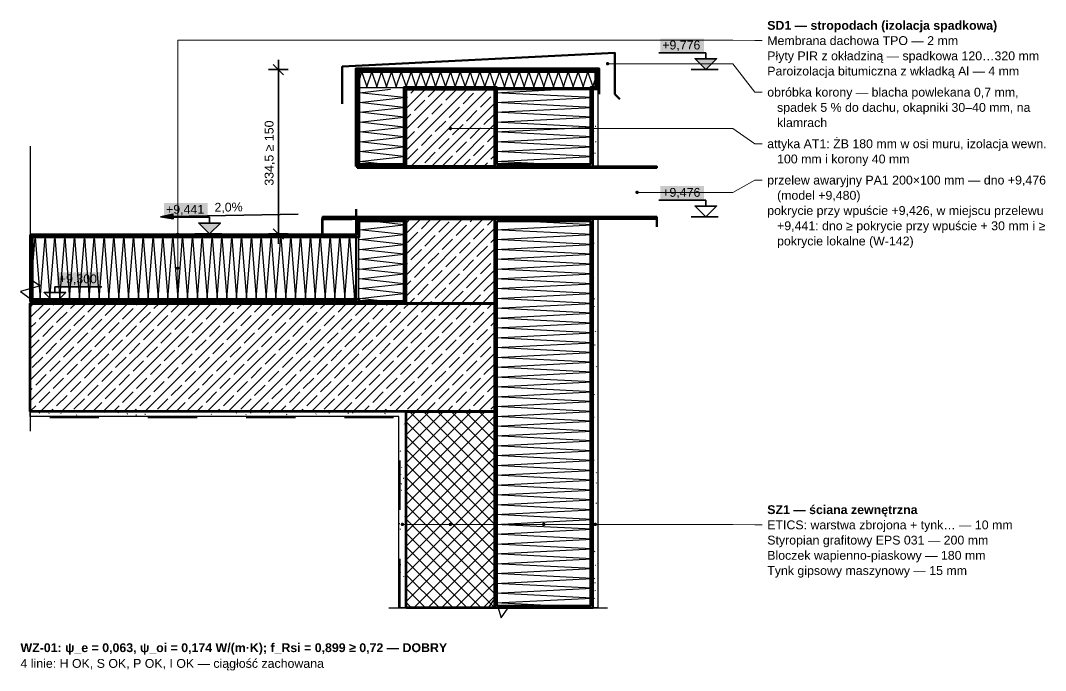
# Model space of a CAD drawing. Header units: metres. Extents: x -0.8 to 45.3, y -0.9 to 0.6.
# Drawn here: x -0.77 to 1.316, y -0.747 to 0.576 of the extents above; entities that cross this region are included whole.
import ezdxf

# ---------------------------------------------------------------- set-up
doc = ezdxf.new("R2010")
doc.units = ezdxf.units.M
doc.linetypes.add('KRESKOWA', pattern=[5.25, 4.2, -1.05])
for name, color, linetype, lineweight, true_color in [('A-DET-HYDRO', 5, 'Continuous', 50, 0x1565c0), ('A-DET-IZOL', 30, 'Continuous', 35, 0xef6c00), ('A-DET-PARO', 6, 'Continuous', 35, 0x7b1fa2), ('A-DET-SZCZEL', 1, 'KRESKOWA', 35, 0xd32f2f)]:
    doc.layers.add(name, color=color, linetype=linetype, lineweight=lineweight, true_color=true_color)
for name, color, linetype, lineweight in [('A-DET-OBROBKI', 7, 'Continuous', 35), ('A-DET-OPIS', 2, 'Continuous', 25), ('A-DET-PRZERWA', 8, 'Continuous', 25), ('A-KRESKOWANIE', 8, 'Continuous', 18), ('A-MASKA', 7, 'Continuous', 18), ('A-OPISY', 2, 'Continuous', 25), ('A-RZEDNE', 1, 'Continuous', 25), ('A-SCIANY-IZOL', 4, 'Continuous', 35), ('A-SCIANY-KONSTR', 7, 'Continuous', 50), ('A-SCIANY-WYK', 8, 'Continuous', 18), ('A-SYMBOLE', 2, 'Continuous', 25), ('A-WYMIARY', 1, 'Continuous', 25), ('A-WYPELNIENIA', 9, 'Continuous', 18)]:
    doc.layers.add(name, color=color, linetype=linetype, lineweight=lineweight)
doc.styles.add('PL_ARIAL', font='arial.ttf')
doc.styles.add('PL_ARIAL_B', font='arialbd.ttf')

msp = doc.modelspace()

# ---------------------------------------------------------------- hatches: boundary and pattern name
at = {"layer": 'A-MASKA', "true_color": 0xffffff}
for points in [[(0.5323, 0.509), (0.621, 0.509), (0.621, 0.539), (0.5323, 0.539)], [(0.5323, 0.209), (0.621, 0.209), (0.621, 0.239), (0.5323, 0.239)], [(-0.4777, 0.1745), (-0.389, 0.1745), (-0.389, 0.2045), (-0.4777, 0.2045)], [(-0.696, 0.033), (-0.6073, 0.033), (-0.6073, 0.063), (-0.696, 0.063)]]:
    msp.add_hatch(color=7, dxfattribs=at).paths.add_polyline_path(points)
at = {"layer": 'A-OPISY', "true_color": 0x000000}
for points in [[(0.4285, 0.488), (0.4284, 0.4889), (0.428, 0.4897), (0.4275, 0.4905), (0.4268, 0.491), (0.4259, 0.4914), (0.425, 0.4915), (0.4241, 0.4914), (0.4233, 0.491), (0.4225, 0.4905), (0.422, 0.4897), (0.4216, 0.4889), (0.4215, 0.488), (0.4216, 0.4871), (0.422, 0.4863), (0.4225, 0.4855), (0.4233, 0.485), (0.4241, 0.4846), (0.425, 0.4845), (0.4259, 0.4846), (0.4268, 0.485), (0.4275, 0.4855), (0.428, 0.4863), (0.4284, 0.4871)], [(0.1085, 0.356), (0.1084, 0.3569), (0.108, 0.3577), (0.1075, 0.3585), (0.1067, 0.359), (0.1059, 0.3594), (0.105, 0.3595), (0.1041, 0.3594), (0.1032, 0.359), (0.1025, 0.3585), (0.102, 0.3577), (0.1016, 0.3569), (0.1015, 0.356), (0.1016, 0.3551), (0.102, 0.3543), (0.1025, 0.3535), (0.1032, 0.353), (0.1041, 0.3526), (0.105, 0.3525), (0.1059, 0.3526), (0.1067, 0.353), (0.1075, 0.3535), (0.108, 0.3543), (0.1084, 0.3551)], [(0.4885, 0.226), (0.4884, 0.2269), (0.488, 0.2278), (0.4875, 0.2285), (0.4868, 0.229), (0.4859, 0.2294), (0.485, 0.2295), (0.4841, 0.2294), (0.4833, 0.229), (0.4825, 0.2285), (0.482, 0.2278), (0.4816, 0.2269), (0.4815, 0.226), (0.4816, 0.2251), (0.482, 0.2243), (0.4825, 0.2235), (0.4833, 0.223), (0.4841, 0.2226), (0.485, 0.2225), (0.4859, 0.2226), (0.4868, 0.223), (0.4875, 0.2235), (0.488, 0.2243), (0.4884, 0.2251)], [(-0.4465, 0.1405), (-0.4466, 0.1414), (-0.447, 0.1422), (-0.4475, 0.143), (-0.4483, 0.1435), (-0.4491, 0.1439), (-0.45, 0.144), (-0.4509, 0.1439), (-0.4517, 0.1435), (-0.4525, 0.143), (-0.453, 0.1422), (-0.4534, 0.1414), (-0.4535, 0.1405), (-0.4534, 0.1396), (-0.453, 0.1387), (-0.4525, 0.138), (-0.4517, 0.1375), (-0.4509, 0.1371), (-0.45, 0.137), (-0.4491, 0.1371), (-0.4483, 0.1375), (-0.4475, 0.138), (-0.447, 0.1387), (-0.4466, 0.1396)], [(-0.4465, 0.0717), (-0.4466, 0.0727), (-0.447, 0.0735), (-0.4475, 0.0742), (-0.4483, 0.0748), (-0.4491, 0.0751), (-0.45, 0.0752), (-0.4509, 0.0751), (-0.4517, 0.0748), (-0.4525, 0.0742), (-0.453, 0.0735), (-0.4534, 0.0727), (-0.4535, 0.0717), (-0.4534, 0.0708), (-0.453, 0.07), (-0.4525, 0.0693), (-0.4517, 0.0687), (-0.4509, 0.0684), (-0.45, 0.0682), (-0.4491, 0.0684), (-0.4483, 0.0687), (-0.4475, 0.0693), (-0.447, 0.07), (-0.4466, 0.0708)], [(-0.4465, 0.002), (-0.4466, 0.0029), (-0.447, 0.0037), (-0.4475, 0.0045), (-0.4483, 0.005), (-0.4491, 0.0054), (-0.45, 0.0055), (-0.4509, 0.0054), (-0.4517, 0.005), (-0.4525, 0.0045), (-0.453, 0.0037), (-0.4534, 0.0029), (-0.4535, 0.002), (-0.4534, 0.0011), (-0.453, 0.0002), (-0.4525, -0.0005), (-0.4517, -0.001), (-0.4509, -0.0014), (-0.45, -0.0015), (-0.4491, -0.0014), (-0.4483, -0.001), (-0.4475, -0.0005), (-0.447, 0.0002), (-0.4466, 0.0011)], [(0.011, -0.45), (0.0109, -0.4491), (0.0105, -0.4483), (0.01, -0.4475), (0.0092, -0.447), (0.0084, -0.4466), (0.0075, -0.4465), (0.0066, -0.4466), (0.0057, -0.447), (0.005, -0.4475), (0.0045, -0.4483), (0.0041, -0.4491), (0.004, -0.45), (0.0041, -0.4509), (0.0045, -0.4517), (0.005, -0.4525), (0.0057, -0.453), (0.0066, -0.4534), (0.0075, -0.4535), (0.0084, -0.4534), (0.0092, -0.453), (0.01, -0.4525), (0.0105, -0.4517), (0.0109, -0.4509)], [(0.1085, -0.45), (0.1084, -0.4491), (0.108, -0.4483), (0.1075, -0.4475), (0.1067, -0.447), (0.1059, -0.4466), (0.105, -0.4465), (0.1041, -0.4466), (0.1032, -0.447), (0.1025, -0.4475), (0.102, -0.4483), (0.1016, -0.4491), (0.1015, -0.45), (0.1016, -0.4509), (0.102, -0.4517), (0.1025, -0.4525), (0.1032, -0.453), (0.1041, -0.4534), (0.105, -0.4535), (0.1059, -0.4534), (0.1067, -0.453), (0.1075, -0.4525), (0.108, -0.4517), (0.1084, -0.4509)], [(0.2985, -0.45), (0.2984, -0.4491), (0.298, -0.4483), (0.2975, -0.4475), (0.2968, -0.447), (0.2959, -0.4466), (0.295, -0.4465), (0.2941, -0.4466), (0.2933, -0.447), (0.2925, -0.4475), (0.292, -0.4483), (0.2916, -0.4491), (0.2915, -0.45), (0.2916, -0.4509), (0.292, -0.4517), (0.2925, -0.4525), (0.2933, -0.453), (0.2941, -0.4534), (0.295, -0.4535), (0.2959, -0.4534), (0.2968, -0.453), (0.2975, -0.4525), (0.298, -0.4517), (0.2984, -0.4509)], [(0.4035, -0.45), (0.4034, -0.4491), (0.403, -0.4483), (0.4025, -0.4475), (0.4017, -0.447), (0.4009, -0.4466), (0.4, -0.4465), (0.3991, -0.4466), (0.3983, -0.447), (0.3975, -0.4475), (0.397, -0.4483), (0.3966, -0.4491), (0.3965, -0.45), (0.3966, -0.4509), (0.397, -0.4517), (0.3975, -0.4525), (0.3983, -0.453), (0.3991, -0.4534), (0.4, -0.4535), (0.4009, -0.4534), (0.4017, -0.453), (0.4025, -0.4525), (0.403, -0.4517), (0.4034, -0.4509)]]:
    msp.add_hatch(color=7, dxfattribs=at).paths.add_polyline_path(points)
at = {"layer": 'A-RZEDNE', "true_color": 0x000000}
for points in [[(0.625, 0.476), (0.647, 0.498), (0.603, 0.498)], [(-0.385, 0.1415), (-0.363, 0.1635), (-0.407, 0.1635)]]:
    msp.add_hatch(color=7, dxfattribs=at).paths.add_polyline_path(points)
at = {"layer": 'A-SYMBOLE', "true_color": 0x000000}
msp.add_hatch(color=7, dxfattribs=at).paths.add_polyline_path([(-0.485, 0.1765), (-0.4596, 0.1819), (-0.4594, 0.172)])
at = {"layer": 'A-WYPELNIENIA', "true_color": 0x000000}
for points in [[(-0.085, 0.279), (0.525, 0.279), (0.525, 0.276), (-0.085, 0.276)], [(-0.095, 0.176), (0.525, 0.176), (0.525, 0.172), (-0.155, 0.172), (-0.155, 0.176)]]:
    msp.add_hatch(color=7, dxfattribs=at).paths.add_polyline_path(points)

# ---------------------------------------------------------------- linework, layer by layer
at = {"layer": 'A-DET-HYDRO', "linetype": 'Continuous', "lineweight": 70, "ltscale": 0.01, "true_color": 0x1565c0, "flags": 128}
for points in [[(-0.087, 0.279), (-0.087, 0.478), (0.407, 0.478), (0.407, 0.426)], [(-0.75, 0.1405), (-0.155, 0.1405), (-0.155, 0.172), (-0.095, 0.172)], [(-0.75, 0.1405), (-0.085, 0.1405)]]:
    msp.add_lwpolyline(points, dxfattribs=at)
at = {"layer": 'A-DET-IZOL', "lineweight": 50, "ltscale": 0.01, "true_color": 0xef6c00}
for points in [[(-0.0805, 0.2835), (-0.0805, 0.4715), (0.4005, 0.4715), (0.4005, 0.4405), (0.3905, 0.4405), (0.3905, 0.2835), (0.1995, 0.2835), (0.1995, 0.4405), (0.0105, 0.4405), (0.0105, 0.2835)], [(-0.0805, 0.0045), (-0.0805, 0.0085), (-0.7455, 0.0085), (-0.7455, 0.135), (-0.0805, 0.135), (-0.0805, 0.1675), (0.0105, 0.1675), (0.0105, 0.0045)], [(0.1995, 0.1675), (0.3905, 0.1675), (0.3905, -0.6155), (0.1995, -0.6155)]]:
    msp.add_lwpolyline(points, close=True, dxfattribs=at)
at = {"layer": 'A-DET-OBROBKI', "lineweight": 50, "ltscale": 0.01, "true_color": 0x000000}
for points in [[(-0.115, 0.406), (-0.115, 0.482), (0.44, 0.5098), (0.44, 0.426), (0.45, 0.416)], [(0.525, 0.172), (0.525, 0.156)]]:
    msp.add_lwpolyline(points, dxfattribs=at)
at = {"layer": 'A-DET-PARO', "linetype": 'Continuous', "lineweight": 50, "ltscale": 0.01, "true_color": 0x7b1fa2, "flags": 128}
for points in [[(-0.75, 0.002), (-0.087, 0.002), (-0.087, 0.1915)], [(-0.75, 0.002), (-0.085, 0.002)]]:
    msp.add_lwpolyline(points, dxfattribs=at)
at = {"layer": 'A-DET-PRZERWA', "lineweight": 25, "ltscale": 0.01, "true_color": 0x000000}
for points in [[(-0.75, 0.32), (-0.75, 0.05), (-0.73, 0.036), (-0.77, 0.024), (-0.75, 0.01), (-0.75, -0.26)], [(-0.02, -0.62), (0.1825, -0.62), (0.1965, -0.6), (0.2085, -0.64), (0.2225, -0.62), (0.425, -0.62)]]:
    msp.add_lwpolyline(points, dxfattribs=at)
at = {"layer": 'A-DET-SZCZEL', "linetype": 'KRESKOWA', "lineweight": 50, "ltscale": 0.01, "true_color": 0xd32f2f, "flags": 128}
msp.add_lwpolyline([(0.0015, -0.62), (0.0015, -0.232), (-0.75, -0.232)], dxfattribs=at)
at = {"layer": 'A-KRESKOWANIE', "lineweight": 25, "ltscale": 0.01}
for points in [[(-0.085, 0.4725), (0.405, 0.4725)], [(-0.085, 0.441), (-0.075, 0.471), (-0.065, 0.441), (-0.055, 0.471), (-0.045, 0.441), (-0.035, 0.471), (-0.025, 0.441), (-0.015, 0.471), (-0.005, 0.441), (0.005, 0.471), (0.015, 0.441), (0.025, 0.471), (0.035, 0.441), (0.045, 0.471), (0.055, 0.441), (0.065, 0.471), (0.075, 0.441), (0.085, 0.471), (0.095, 0.441), (0.105, 0.471), (0.115, 0.441), (0.125, 0.471), (0.135, 0.441), (0.145, 0.471), (0.155, 0.441), (0.165, 0.471), (0.175, 0.441), (0.185, 0.471), (0.195, 0.441), (0.205, 0.471), (0.215, 0.441), (0.225, 0.471), (0.235, 0.441), (0.245, 0.471), (0.255, 0.441), (0.265, 0.471), (0.275, 0.441), (0.285, 0.471), (0.295, 0.441), (0.305, 0.471), (0.315, 0.441), (0.325, 0.471), (0.335, 0.441), (0.345, 0.471), (0.355, 0.441), (0.365, 0.471), (0.375, 0.441), (0.385, 0.471), (0.395, 0.441), (0.405, 0.471)], [(-0.085, 0.4395), (0.405, 0.4395)], [(-0.0815, 0.279), (-0.0815, 0.436)], [(0.01, 0.279), (-0.08, 0.289), (0.01, 0.299), (-0.08, 0.309), (0.01, 0.319), (-0.08, 0.329), (0.01, 0.339), (-0.08, 0.349), (0.01, 0.359), (-0.08, 0.369), (0.01, 0.379), (-0.08, 0.389), (0.01, 0.399), (-0.08, 0.409), (0.01, 0.419), (-0.08, 0.429), (-0.017, 0.436)], [(0.0115, 0.279), (0.0115, 0.436)], [(0.015, 0.312), (0.139, 0.436)], [(0.015, 0.3544), (0.0966, 0.436)], [(0.015, 0.3968), (0.0542, 0.436)], [(0.015, 0.4181), (0.0177, 0.4207)], [(0.0244, 0.279), (0.1814, 0.436)], [(0.0247, 0.4278), (0.0329, 0.436)], [(0.0601, 0.4207), (0.0754, 0.436)], [(0.0955, 0.4137), (0.1167, 0.4349)], [(0.1308, 0.4066), (0.152, 0.4278)], [(0.1591, 0.4349), (0.1602, 0.436)], [(0.1662, 0.3995), (0.1874, 0.4207)], [(0.1945, 0.4278), (0.195, 0.4283)], [(0.3935, 0.279), (0.1965, 0.289), (0.3935, 0.299), (0.1965, 0.309), (0.3935, 0.319), (0.1965, 0.329), (0.3935, 0.339), (0.1965, 0.349), (0.3935, 0.359), (0.1965, 0.369), (0.3935, 0.379), (0.1965, 0.389), (0.3935, 0.399), (0.1965, 0.409), (0.3935, 0.419), (0.1965, 0.429), (0.3344, 0.436)], [(0.0318, 0.3924), (0.053, 0.4137)], [(0.0669, 0.279), (0.195, 0.4071)], [(0.0672, 0.3854), (0.0884, 0.4066)], [(0.1025, 0.3783), (0.1237, 0.3995)], [(0.015, 0.3756), (0.0247, 0.3854)], [(0.0389, 0.3571), (0.0601, 0.3783)], [(0.1379, 0.3712), (0.1591, 0.3924)], [(0.1732, 0.3642), (0.1945, 0.3854)], [(0.0742, 0.35), (0.0955, 0.3712)], [(0.1093, 0.279), (0.195, 0.3647)], [(0.1096, 0.3429), (0.1308, 0.3642)], [(0.145, 0.3359), (0.1662, 0.3571)], [(0.4008, 0.3599), (0.3997, 0.3602)], [(0.015, 0.3332), (0.0318, 0.35)], [(0.046, 0.3217), (0.0672, 0.3429)], [(0.0813, 0.3147), (0.1025, 0.3359)], [(0.1803, 0.3288), (0.195, 0.3435)], [(0.3965, 0.3507), (0.3976, 0.3512)], [(0.0177, 0.2934), (0.0389, 0.3147)], [(0.1167, 0.3076), (0.1379, 0.3288)], [(0.1517, 0.279), (0.195, 0.3223)], [(0.152, 0.3005), (0.1732, 0.3217)], [(0.4009, 0.3284), (0.401, 0.3296)], [(0.053, 0.2864), (0.0742, 0.3076)], [(0.0884, 0.2793), (0.1096, 0.3005)], [(0.1305, 0.279), (0.145, 0.2934)], [(0.1874, 0.2934), (0.195, 0.3011)], [(0.3997, 0.3054), (0.3995, 0.3065)], [(0.0457, 0.279), (0.046, 0.2793)], [(0.1729, 0.279), (0.1803, 0.2864)], [(0.1941, 0.279), (0.195, 0.2799)], [(-0.0815, 0), (-0.0815, 0.172)], [(0.01, 0), (-0.08, 0.01), (0.01, 0.02), (-0.08, 0.03), (0.01, 0.04), (-0.08, 0.05), (0.01, 0.06), (-0.08, 0.07), (0.01, 0.08), (-0.08, 0.09), (0.01, 0.1), (-0.08, 0.11), (0.01, 0.12), (-0.08, 0.13), (0.01, 0.14), (-0.08, 0.15), (0.01, 0.16), (-0.08, 0.17), (-0.062, 0.172)], [(0.0115, 0), (0.0115, 0.172)], [(0.015, 0.015), (0.172, 0.172)], [(0.015, 0.0574), (0.1296, 0.172)], [(0.015, 0.0999), (0.0871, 0.172)], [(0.015, 0.1423), (0.0447, 0.172)], [(0.015, 0.1635), (0.0235, 0.172)], [(0.046, 0.152), (0.0659, 0.172)], [(0.145, 0.1662), (0.1508, 0.172)], [(0.1803, 0.1591), (0.1932, 0.172)], [(0.3935, -0.62), (0.1965, -0.61), (0.3935, -0.6), (0.1965, -0.59), (0.3935, -0.58), (0.1965, -0.57), (0.3935, -0.56), (0.1965, -0.55), (0.3935, -0.54), (0.1965, -0.53), (0.3935, -0.52), (0.1965, -0.51), (0.3935, -0.5), (0.1965, -0.49), (0.3935, -0.48), (0.1965, -0.47), (0.3935, -0.46), (0.1965, -0.45), (0.3935, -0.44), (0.1965, -0.43), (0.3935, -0.42), (0.1965, -0.41), (0.3935, -0.4), (0.1965, -0.39), (0.3935, -0.38), (0.1965, -0.37), (0.3935, -0.36), (0.1965, -0.35), (0.3935, -0.34), (0.1965, -0.33), (0.3935, -0.32), (0.1965, -0.31), (0.3935, -0.3), (0.1965, -0.29), (0.3935, -0.28), (0.1965, -0.27), (0.3935, -0.26), (0.1965, -0.25), (0.3935, -0.24), (0.1965, -0.23), (0.3935, -0.22), (0.1965, -0.21), (0.3935, -0.2), (0.1965, -0.19), (0.3935, -0.18), (0.1965, -0.17), (0.3935, -0.16), (0.1965, -0.15), (0.3935, -0.14), (0.1965, -0.13), (0.3935, -0.12), (0.1965, -0.11), (0.3935, -0.1), (0.1965, -0.09), (0.3935, -0.08), (0.1965, -0.07), (0.3935, -0.06), (0.1965, -0.05), (0.3935, -0.04), (0.1965, -0.03), (0.3935, -0.02), (0.1965, -0.01), (0.3935, 0), (0.1965, 0.01), (0.3935, 0.02), (0.1965, 0.03), (0.3935, 0.04), (0.1965, 0.05), (0.3935, 0.06), (0.1965, 0.07), (0.3935, 0.08), (0.1965, 0.09), (0.3935, 0.1), (0.1965, 0.11), (0.3935, 0.12), (0.1965, 0.13), (0.3935, 0.14), (0.1965, 0.15), (0.3935, 0.16), (0.1965, 0.17), (0.2359, 0.172)], [(0.0424, 0), (0.195, 0.1526)], [(0.0813, 0.145), (0.1025, 0.1662)], [(0.1167, 0.1379), (0.1379, 0.1591)], [(0.152, 0.1308), (0.1732, 0.152)], [(-0.75, 0.136), (-0.085, 0.136)], [(-0.75, 0.009), (-0.74, 0.1345), (-0.73, 0.009), (-0.72, 0.1345), (-0.71, 0.009), (-0.7, 0.1345), (-0.69, 0.009), (-0.68, 0.1345), (-0.67, 0.009), (-0.66, 0.1345), (-0.65, 0.009), (-0.64, 0.1345), (-0.63, 0.009), (-0.62, 0.1345), (-0.61, 0.009), (-0.6, 0.1345), (-0.59, 0.009), (-0.58, 0.1345), (-0.57, 0.009), (-0.56, 0.1345), (-0.55, 0.009), (-0.54, 0.1345), (-0.53, 0.009), (-0.52, 0.1345), (-0.51, 0.009), (-0.5, 0.1345), (-0.49, 0.009), (-0.48, 0.1345), (-0.47, 0.009), (-0.46, 0.1345), (-0.45, 0.009), (-0.44, 0.1345), (-0.43, 0.009), (-0.42, 0.1345), (-0.41, 0.009), (-0.4, 0.1345), (-0.39, 0.009), (-0.38, 0.1345), (-0.37, 0.009), (-0.36, 0.1345), (-0.35, 0.009), (-0.34, 0.1345), (-0.33, 0.009), (-0.32, 0.1345), (-0.31, 0.009), (-0.3, 0.1345), (-0.29, 0.009), (-0.28, 0.1345), (-0.27, 0.009), (-0.26, 0.1345), (-0.25, 0.009), (-0.24, 0.1345), (-0.23, 0.009), (-0.22, 0.1345), (-0.21, 0.009), (-0.2, 0.1345), (-0.19, 0.009), (-0.18, 0.1345), (-0.17, 0.009), (-0.16, 0.1345), (-0.15, 0.009), (-0.14, 0.1345), (-0.13, 0.009), (-0.12, 0.1345), (-0.11, 0.009), (-0.1, 0.1345), (-0.09, 0.009), (-0.085, 0.0717)], [(0.0177, 0.1237), (0.0389, 0.145)], [(0.053, 0.1167), (0.0742, 0.1379)], [(0.0884, 0.1096), (0.1096, 0.1308)], [(0.1874, 0.1237), (0.195, 0.1314)], [(0.0247, 0.0884), (0.046, 0.1096)], [(0.0849, 0), (0.195, 0.1101)], [(0.1237, 0.1025), (0.145, 0.1237)], [(0.1591, 0.0955), (0.1803, 0.1167)], [(0.397, 0.1225), (0.3977, 0.1234)], [(0.0601, 0.0813), (0.0813, 0.1025)], [(0.0955, 0.0742), (0.1167, 0.0955)], [(0.1308, 0.0672), (0.152, 0.0884)], [(0.1945, 0.0884), (0.195, 0.0889)], [(0.015, 0.0786), (0.0177, 0.0813)], [(0.0318, 0.053), (0.053, 0.0742)], [(0.0672, 0.046), (0.0884, 0.0672)], [(0.1273, 0), (0.195, 0.0677)], [(0.1662, 0.0601), (0.1874, 0.0813)], [(0.015, 0.0362), (0.0247, 0.046)], [(0.1025, 0.0389), (0.1237, 0.0601)], [(0.1379, 0.0318), (0.1591, 0.053)], [(0.1732, 0.0247), (0.1945, 0.046)], [(0.3972, 0.052), (0.3962, 0.0527)], [(0.0389, 0.0177), (0.0601, 0.0389)], [(0.0742, 0.0106), (0.0955, 0.0318)], [(0.1096, 0.0035), (0.1308, 0.0247)], [(0.1697, 0), (0.195, 0.0253)], [(-0.75, 0.0075), (-0.085, 0.0075)], [(-0.75, -0.1985), (-0.5515, 0)], [(-0.75, -0.156), (-0.594, 0)], [(-0.75, -0.1136), (-0.6364, 0)], [(-0.75, -0.0712), (-0.6788, 0)], [(-0.75, -0.0288), (-0.7212, 0)], [(-0.7291, -0.22), (-0.5091, 0)], [(-0.7036, -0.0035), (-0.7, 0)], [(-0.6867, -0.22), (-0.4667, 0)], [(-0.6682, -0.0106), (-0.6576, 0)], [(-0.6443, -0.22), (-0.4243, 0)], [(-0.6329, -0.0177), (-0.6152, 0)], [(-0.6018, -0.22), (-0.3818, 0)], [(-0.5594, -0.22), (-0.3394, 0)], [(-0.5339, -0.0035), (-0.5303, 0)], [(-0.517, -0.22), (-0.297, 0)], [(-0.4985, -0.0106), (-0.4879, 0)], [(-0.4746, -0.22), (-0.2546, 0)], [(-0.4632, -0.0177), (-0.4455, 0)], [(-0.4321, -0.22), (-0.2121, 0)], [(-0.3897, -0.22), (-0.1697, 0)], [(-0.3642, -0.0035), (-0.3606, 0)], [(-0.3473, -0.22), (-0.1273, 0)], [(-0.3288, -0.0106), (-0.3182, 0)], [(-0.3049, -0.22), (-0.0849, 0)], [(-0.2934, -0.0177), (-0.2758, 0)], [(-0.2624, -0.22), (-0.0424, 0)], [(-0.22, -0.22), (0, 0)], [(-0.1945, -0.0035), (-0.1909, 0)], [(-0.1776, -0.22), (0.0424, 0)], [(-0.1591, -0.0106), (-0.1485, 0)], [(-0.1351, -0.22), (0.0849, 0)], [(-0.1237, -0.0177), (-0.1061, 0)], [(-0.0927, -0.22), (0.1273, 0)], [(-0.0503, -0.22), (0.1697, 0)], [(-0.0247, -0.0035), (-0.0212, 0)], [(0.0106, -0.0106), (0.0212, 0)], [(0.0212, 0), (0.0318, 0.0106)], [(0.046, -0.0177), (0.0636, 0)], [(0.0636, 0), (0.0672, 0.0035)], [(0.145, -0.0035), (0.1485, 0)], [(0.1485, 0), (0.1662, 0.0177)], [(0.1803, -0.0106), (0.1909, 0)], [(0.1909, 0), (0.195, 0.0041)], [(0.3983, 0.0089), (0.3982, 0.01)], [(-0.75, -0.0075), (-0.746, -0.0035)], [(-0.7319, -0.0318), (-0.7106, -0.0106)], [(-0.6965, -0.0389), (-0.6753, -0.0177)], [(-0.5975, -0.0247), (-0.5763, -0.0035)], [(-0.5621, -0.0318), (-0.5409, -0.0106)], [(-0.5268, -0.0389), (-0.5056, -0.0177)], [(-0.4278, -0.0247), (-0.4066, -0.0035)], [(-0.3924, -0.0318), (-0.3712, -0.0106)], [(-0.3571, -0.0389), (-0.3359, -0.0177)], [(-0.2581, -0.0247), (-0.2369, -0.0035)], [(-0.2227, -0.0318), (-0.2015, -0.0106)], [(-0.1874, -0.0389), (-0.1662, -0.0177)], [(-0.0884, -0.0247), (-0.0672, -0.0035)], [(-0.053, -0.0318), (-0.0318, -0.0106)], [(-0.0177, -0.0389), (0.0035, -0.0177)], [(-0.0079, -0.22), (0.195, -0.0171)], [(0.0813, -0.0247), (0.1025, -0.0035)], [(0.1167, -0.0318), (0.1379, -0.0106)], [(0.152, -0.0389), (0.1732, -0.0177)], [(0.3985, -0.0066), (0.3983, -0.0054)], [(-0.75, -0.05), (-0.7389, -0.0389)], [(-0.6611, -0.046), (-0.6399, -0.0247)], [(-0.6258, -0.053), (-0.6046, -0.0318)], [(-0.5904, -0.0601), (-0.5692, -0.0389)], [(-0.4914, -0.046), (-0.4702, -0.0247)], [(-0.4561, -0.053), (-0.4349, -0.0318)], [(-0.4207, -0.0601), (-0.3995, -0.0389)], [(-0.3217, -0.046), (-0.3005, -0.0247)], [(-0.2864, -0.053), (-0.2652, -0.0318)], [(-0.251, -0.0601), (-0.2298, -0.0389)], [(-0.152, -0.046), (-0.1308, -0.0247)], [(-0.1167, -0.053), (-0.0955, -0.0318)], [(-0.0813, -0.0601), (-0.0601, -0.0389)], [(0.0177, -0.046), (0.0389, -0.0247)], [(0.053, -0.053), (0.0742, -0.0318)], [(0.0884, -0.0601), (0.1096, -0.0389)], [(0.1874, -0.046), (0.195, -0.0383)], [(-0.7248, -0.0672), (-0.7036, -0.046)], [(-0.6894, -0.0742), (-0.6682, -0.053)], [(-0.6541, -0.0813), (-0.6329, -0.0601)], [(-0.5551, -0.0672), (-0.5339, -0.046)], [(-0.5197, -0.0742), (-0.4985, -0.053)], [(-0.4844, -0.0813), (-0.4632, -0.0601)], [(-0.3854, -0.0672), (-0.3642, -0.046)], [(-0.35, -0.0742), (-0.3288, -0.053)], [(-0.3147, -0.0813), (-0.2934, -0.0601)], [(-0.2157, -0.0672), (-0.1945, -0.046)], [(-0.1803, -0.0742), (-0.1591, -0.053)], [(-0.145, -0.0813), (-0.1237, -0.0601)], [(-0.046, -0.0672), (-0.0247, -0.046)], [(-0.0106, -0.0742), (0.0106, -0.053)], [(0.0247, -0.0813), (0.046, -0.0601)], [(0.0346, -0.22), (0.195, -0.0596)], [(0.1237, -0.0672), (0.145, -0.046)], [(0.1591, -0.0742), (0.1803, -0.053)], [(0.4005, -0.057), (0.4008, -0.0558)], [(-0.75, -0.0924), (-0.7319, -0.0742)], [(-0.7177, -0.1025), (-0.6965, -0.0813)], [(-0.6187, -0.0884), (-0.5975, -0.0672)], [(-0.5834, -0.0955), (-0.5621, -0.0742)], [(-0.548, -0.1025), (-0.5268, -0.0813)], [(-0.449, -0.0884), (-0.4278, -0.0672)], [(-0.4137, -0.0955), (-0.3924, -0.0742)], [(-0.3783, -0.1025), (-0.3571, -0.0813)], [(-0.2793, -0.0884), (-0.2581, -0.0672)], [(-0.244, -0.0955), (-0.2227, -0.0742)], [(-0.2086, -0.1025), (-0.1874, -0.0813)], [(-0.1096, -0.0884), (-0.0884, -0.0672)], [(-0.0742, -0.0955), (-0.053, -0.0742)], [(-0.0389, -0.1025), (-0.0177, -0.0813)], [(0.0601, -0.0884), (0.0813, -0.0672)], [(0.0955, -0.0955), (0.1167, -0.0742)], [(0.1308, -0.1025), (0.152, -0.0813)], [(0.1945, -0.0813), (0.195, -0.0808)], [(-0.6824, -0.1096), (-0.6611, -0.0884)], [(-0.647, -0.1167), (-0.6258, -0.0955)], [(-0.6116, -0.1237), (-0.5904, -0.1025)], [(-0.5127, -0.1096), (-0.4914, -0.0884)], [(-0.4773, -0.1167), (-0.4561, -0.0955)], [(-0.4419, -0.1237), (-0.4207, -0.1025)], [(-0.3429, -0.1096), (-0.3217, -0.0884)], [(-0.3076, -0.1167), (-0.2864, -0.0955)], [(-0.2722, -0.1237), (-0.251, -0.1025)], [(-0.1732, -0.1096), (-0.152, -0.0884)], [(-0.1379, -0.1167), (-0.1167, -0.0955)], [(-0.1025, -0.1237), (-0.0813, -0.1025)], [(-0.0035, -0.1096), (0.0177, -0.0884)], [(0.0318, -0.1167), (0.053, -0.0955)], [(0.0672, -0.1237), (0.0884, -0.1025)], [(0.077, -0.22), (0.195, -0.102)], [(0.1662, -0.1096), (0.1874, -0.0884)], [(0.3996, -0.0849), (0.3985, -0.0848)], [(-0.746, -0.1308), (-0.7248, -0.1096)], [(-0.7106, -0.1379), (-0.6894, -0.1167)], [(-0.6753, -0.145), (-0.6541, -0.1237)], [(-0.5763, -0.1308), (-0.5551, -0.1096)], [(-0.5409, -0.1379), (-0.5197, -0.1167)], [(-0.5056, -0.145), (-0.4844, -0.1237)], [(-0.4066, -0.1308), (-0.3854, -0.1096)], [(-0.3712, -0.1379), (-0.35, -0.1167)], [(-0.3359, -0.145), (-0.3147, -0.1237)], [(-0.2369, -0.1308), (-0.2157, -0.1096)], [(-0.2015, -0.1379), (-0.1803, -0.1167)], [(-0.1662, -0.145), (-0.145, -0.1237)], [(-0.0672, -0.1308), (-0.046, -0.1096)], [(-0.0318, -0.1379), (-0.0106, -0.1167)], [(0.0035, -0.145), (0.0247, -0.1237)], [(0.1025, -0.1308), (0.1237, -0.1096)], [(0.1379, -0.1379), (0.1591, -0.1167)], [(0.1732, -0.145), (0.1945, -0.1237)], [(-0.7389, -0.1662), (-0.7177, -0.145)], [(-0.6399, -0.152), (-0.6187, -0.1308)], [(-0.6046, -0.1591), (-0.5834, -0.1379)], [(-0.5692, -0.1662), (-0.548, -0.145)], [(-0.4702, -0.152), (-0.449, -0.1308)], [(-0.4349, -0.1591), (-0.4137, -0.1379)], [(-0.3995, -0.1662), (-0.3783, -0.145)], [(-0.3005, -0.152), (-0.2793, -0.1308)], [(-0.2652, -0.1591), (-0.244, -0.1379)], [(-0.2298, -0.1662), (-0.2086, -0.145)], [(-0.1308, -0.152), (-0.1096, -0.1308)], [(-0.0955, -0.1591), (-0.0742, -0.1379)], [(-0.0601, -0.1662), (-0.0389, -0.145)], [(0.0389, -0.152), (0.0601, -0.1308)], [(0.0742, -0.1591), (0.0955, -0.1379)], [(0.1096, -0.1662), (0.1308, -0.145)], [(0.1194, -0.22), (0.195, -0.1444)], [(0.4018, -0.1295), (0.4025, -0.1285)], [(-0.7036, -0.1732), (-0.6824, -0.152)], [(-0.6682, -0.1803), (-0.647, -0.1591)], [(-0.6329, -0.1874), (-0.6116, -0.1662)], [(-0.5339, -0.1732), (-0.5127, -0.152)], [(-0.4985, -0.1803), (-0.4773, -0.1591)], [(-0.4632, -0.1874), (-0.4419, -0.1662)], [(-0.3642, -0.1732), (-0.3429, -0.152)], [(-0.3288, -0.1803), (-0.3076, -0.1591)], [(-0.2934, -0.1874), (-0.2722, -0.1662)], [(-0.1945, -0.1732), (-0.1732, -0.152)], [(-0.1591, -0.1803), (-0.1379, -0.1591)], [(-0.1237, -0.1874), (-0.1025, -0.1662)], [(-0.0247, -0.1732), (-0.0035, -0.152)], [(0.0106, -0.1803), (0.0318, -0.1591)], [(0.046, -0.1874), (0.0672, -0.1662)], [(0.145, -0.1732), (0.1662, -0.152)], [(0.1803, -0.1803), (0.195, -0.1656)], [(-0.75, -0.1772), (-0.746, -0.1732)], [(-0.7319, -0.2015), (-0.7106, -0.1803)], [(-0.6965, -0.2086), (-0.6753, -0.1874)], [(-0.5975, -0.1945), (-0.5763, -0.1732)], [(-0.5621, -0.2015), (-0.5409, -0.1803)], [(-0.5268, -0.2086), (-0.5056, -0.1874)], [(-0.4278, -0.1945), (-0.4066, -0.1732)], [(-0.3924, -0.2015), (-0.3712, -0.1803)], [(-0.3571, -0.2086), (-0.3359, -0.1874)], [(-0.2581, -0.1945), (-0.2369, -0.1732)], [(-0.2227, -0.2015), (-0.2015, -0.1803)], [(-0.1874, -0.2086), (-0.1662, -0.1874)], [(-0.0884, -0.1945), (-0.0672, -0.1732)], [(-0.053, -0.2015), (-0.0318, -0.1803)], [(-0.0177, -0.2086), (0.0035, -0.1874)], [(0.0813, -0.1945), (0.1025, -0.1732)], [(0.1167, -0.2015), (0.1379, -0.1803)], [(0.152, -0.2086), (0.1732, -0.1874)], [(0.1618, -0.22), (0.195, -0.1868)], [(0.3977, -0.1861), (0.3987, -0.1854)], [(-0.75, -0.2197), (-0.7389, -0.2086)], [(-0.6611, -0.2157), (-0.6399, -0.1945)], [(-0.6231, -0.22), (-0.6046, -0.2015)], [(-0.5806, -0.22), (-0.5692, -0.2086)], [(-0.4914, -0.2157), (-0.4702, -0.1945)], [(-0.4533, -0.22), (-0.4349, -0.2015)], [(-0.4109, -0.22), (-0.3995, -0.2086)], [(-0.3217, -0.2157), (-0.3005, -0.1945)], [(-0.2836, -0.22), (-0.2652, -0.2015)], [(-0.2412, -0.22), (-0.2298, -0.2086)], [(-0.152, -0.2157), (-0.1308, -0.1945)], [(-0.1139, -0.22), (-0.0955, -0.2015)], [(-0.0715, -0.22), (-0.0601, -0.2086)], [(0.0177, -0.2157), (0.0389, -0.1945)], [(0.0558, -0.22), (0.0742, -0.2015)], [(0.0982, -0.22), (0.1096, -0.2086)], [(0.1874, -0.2157), (0.195, -0.2081)], [(-0.7317, -0.2226), (-0.7306, -0.2222)], [(-0.7124, -0.2244), (-0.7117, -0.2234)], [(-0.7079, -0.22), (-0.7036, -0.2157)], [(-0.6872, -0.2241), (-0.6881, -0.2233)], [(-0.6561, -0.2274), (-0.6552, -0.2267)], [(-0.597, -0.2228), (-0.5974, -0.2217)], [(-0.5707, -0.2231), (-0.5714, -0.2222)], [(-0.5528, -0.2248), (-0.5518, -0.2241)], [(-0.5382, -0.22), (-0.5339, -0.2157)], [(-0.5352, -0.227), (-0.534, -0.2268)], [(-0.5154, -0.2261), (-0.5166, -0.2259)], [(-0.4779, -0.2224), (-0.4775, -0.2213)], [(-0.3822, -0.2261), (-0.3812, -0.2255)], [(-0.3685, -0.22), (-0.3642, -0.2157)], [(-0.3308, -0.2236), (-0.3303, -0.2225)], [(-0.3115, -0.2269), (-0.3104, -0.2264)], [(-0.3009, -0.2235), (-0.301, -0.2223)], [(-0.2621, -0.2237), (-0.2629, -0.2229)], [(-0.2273, -0.227), (-0.2284, -0.2265)], [(-0.1988, -0.22), (-0.1945, -0.2157)], [(-0.1688, -0.2258), (-0.1682, -0.2248)], [(-0.1412, -0.2236), (-0.1424, -0.2236)], [(-0.1037, -0.2236), (-0.1026, -0.2234)], [(-0.0942, -0.2225), (-0.0931, -0.2222)], [(-0.0291, -0.22), (-0.0247, -0.2157)], [(-0.027, -0.2246), (-0.0281, -0.2241)], [(0.015, -0.381), (0.176, -0.22)], [(0.015, -0.3527), (0.1477, -0.22)], [(0.015, -0.3244), (0.1194, -0.22)], [(0.015, -0.2961), (0.0911, -0.22)], [(0.015, -0.2678), (0.0628, -0.22)], [(0.015, -0.2396), (0.0346, -0.22)], [(0.015, -0.4093), (0.195, -0.2293)], [(0.195, -0.393), (0.022, -0.22)], [(0.195, -0.3647), (0.0503, -0.22)], [(0.195, -0.3364), (0.0786, -0.22)], [(0.195, -0.3081), (0.1069, -0.22)], [(0.195, -0.2799), (0.1351, -0.22)], [(0.1406, -0.22), (0.145, -0.2157)], [(0.195, -0.2516), (0.1634, -0.22)], [(0.195, -0.2233), (0.1917, -0.22)], [(0.0118, -0.2457), (0.012, -0.2445)], [(0.195, -0.4213), (0.015, -0.2413)], [(0.3971, -0.2319), (0.3979, -0.2311)], [(0.015, -0.4375), (0.195, -0.2575)], [(0.195, -0.4496), (0.015, -0.2696)], [(0.015, -0.4658), (0.195, -0.2858)], [(0.004, -0.3019), (0.003, -0.3012)], [(0.195, -0.4778), (0.015, -0.2978)], [(0.0055, -0.3343), (0.0063, -0.3334)], [(0.015, -0.4941), (0.195, -0.3141)], [(0.195, -0.5061), (0.015, -0.3261)], [(0.397, -0.3191), (0.398, -0.3186)], [(0.0041, -0.3486), (0.0041, -0.3474)], [(0.015, -0.5224), (0.195, -0.3424)], [(0.195, -0.5344), (0.015, -0.3544)], [(0.4026, -0.3449), (0.4016, -0.3442)], [(0.0049, -0.3675), (0.0059, -0.3667)], [(0.0108, -0.3564), (0.0099, -0.3556)], [(0.015, -0.5507), (0.195, -0.3707)], [(0.4018, -0.366), (0.4026, -0.3651)], [(0.0064, -0.3811), (0.0052, -0.3811)], [(0.195, -0.5627), (0.015, -0.3827)], [(0.015, -0.579), (0.195, -0.399)], [(0.195, -0.591), (0.015, -0.411)], [(0.4024, -0.4075), (0.4026, -0.4064)], [(0.0126, -0.4344), (0.0137, -0.434)], [(0.015, -0.6073), (0.195, -0.4273)], [(0.0022, -0.449), (0.0011, -0.4486)], [(0.195, -0.6193), (0.015, -0.4393)], [(0.0305, -0.62), (0.195, -0.4555)], [(0.3981, -0.4525), (0.3983, -0.4513)], [(0.0036, -0.4605), (0.0036, -0.4593)], [(0.1675, -0.62), (0.015, -0.4675)], [(0.1392, -0.62), (0.015, -0.4958)], [(0.0588, -0.62), (0.195, -0.4838)], [(0.0871, -0.62), (0.195, -0.5121)], [(0.3995, -0.5057), (0.3986, -0.505)], [(0.0033, -0.5319), (0.0045, -0.5318)], [(0.1109, -0.62), (0.015, -0.5241)], [(0.1154, -0.62), (0.195, -0.5404)], [(0.4001, -0.5329), (0.4013, -0.5327)], [(0.0032, -0.5482), (0.0033, -0.547)], [(0.0101, -0.557), (0.0102, -0.5558)], [(0.0826, -0.62), (0.015, -0.5524)], [(0.3977, -0.5599), (0.3989, -0.5596)], [(0.0543, -0.62), (0.015, -0.5807)], [(0.1437, -0.62), (0.195, -0.5687)], [(0.3993, -0.5689), (0.4003, -0.5682)], [(0.0126, -0.5971), (0.0138, -0.5971)], [(0.172, -0.62), (0.195, -0.597)], [(0.3981, -0.6008), (0.3992, -0.6003)], [(0.4005, -0.5857), (0.3997, -0.5849)], [(0.026, -0.62), (0.015, -0.609)]]:
    msp.add_lwpolyline(points, dxfattribs=at)
at = {"layer": 'A-OPISY', "lineweight": 18, "ltscale": 0.01}
for points in [[(-0.45, 0.1405), (-0.45, 0.536), (0.68, 0.536), (0.725, 0.535), (0.74, 0.535)], [(0.425, 0.488), (0.68, 0.488), (0.725, 0.43), (0.74, 0.43)], [(0.105, 0.356), (0.68, 0.356), (0.725, 0.325), (0.74, 0.325)], [(0.485, 0.226), (0.68, 0.226), (0.725, 0.251), (0.74, 0.251)], [(-0.45, 0.1405), (-0.45, 0.0717), (-0.45, 0.002)], [(0.4, -0.45), (0.295, -0.45), (0.105, -0.45), (0.0075, -0.45)], [(0.4, -0.45), (0.68, -0.45), (0.725, -0.451), (0.74, -0.451)]]:
    msp.add_lwpolyline(points, dxfattribs=at)
at = {"layer": 'A-RZEDNE', "lineweight": 35, "ltscale": 0.01}
for points in [[(0.625, 0.51), (0.5293, 0.51)], [(0.625, 0.498), (0.625, 0.51)], [(0.65, 0.476), (0.595, 0.476)], [(0.625, 0.21), (0.5293, 0.21)], [(0.625, 0.198), (0.625, 0.21)], [(-0.385, 0.1755), (-0.4807, 0.1755)], [(-0.385, 0.1635), (-0.385, 0.1755)], [(0.65, 0.176), (0.595, 0.176)], [(-0.36, 0.1415), (-0.415, 0.1415)], [(-0.7, 0.022), (-0.7, 0.034)], [(-0.7, 0.034), (-0.6043, 0.034)], [(-0.725, 0), (-0.67, 0)]]:
    msp.add_lwpolyline(points, dxfattribs=at)
for points in [[(0.625, 0.476), (0.647, 0.498), (0.603, 0.498)], [(0.625, 0.176), (0.647, 0.198), (0.603, 0.198)], [(-0.385, 0.1415), (-0.363, 0.1635), (-0.407, 0.1635)], [(-0.7, 0), (-0.678, 0.022), (-0.722, 0.022)]]:
    msp.add_lwpolyline(points, close=True, dxfattribs=at)
at = {"layer": 'A-SCIANY-IZOL', "lineweight": 50, "ltscale": 0.01}
for points in [[(-0.085, 0.279), (-0.085, 0.279), (-0.085, 0.476), (-0.085, 0.476), (-0.085, 0.476), (0.405, 0.476), (0.405, 0.476), (0.405, 0.476), (0.405, 0.436), (0.405, 0.436), (0.405, 0.436), (0.015, 0.436), (0.015, 0.436), (0.015, 0.436), (0.015, 0.436), (0.015, 0.436), (0.015, 0.436), (0.015, 0.436), (0.015, 0.436), (0.015, 0.436), (0.015, 0.436), (0.015, 0.436), (0.015, 0.436), (0.015, 0.436), (0.015, 0.436), (0.015, 0.436), (0.015, 0.436), (0.015, 0.436), (0.015, 0.279), (0.015, 0.279), (0.015, 0.279), (-0.085, 0.279)], [(0.195, 0.279), (0.195, 0.279), (0.195, 0.436), (0.195, 0.436), (0.195, 0.436), (0.395, 0.436), (0.395, 0.436), (0.395, 0.436), (0.395, 0.279), (0.395, 0.279), (0.395, 0.279), (0.195, 0.279)], [(-0.75, 0.004), (-0.75, 0.004), (-0.75, 0.1395), (-0.75, 0.1395), (-0.75, 0.1395), (-0.085, 0.1395), (-0.085, 0.1395), (-0.085, 0.1395), (-0.085, 0.1395), (-0.085, 0.1395), (-0.085, 0.1395), (-0.085, 0.1395), (-0.085, 0.1395), (-0.085, 0.1395), (-0.085, 0.1395), (-0.085, 0.1395), (-0.085, 0.1395), (-0.085, 0.1395), (-0.085, 0.1395), (-0.085, 0.1395), (-0.085, 0.1395), (-0.085, 0.1395), (-0.085, 0.172), (-0.085, 0.172), (-0.085, 0.172), (0.015, 0.172), (0.015, 0.172), (0.015, 0.172), (0.015, 0), (0.015, 0), (0.015, 0), (-0.085, 0), (-0.085, 0), (-0.085, 0), (-0.085, 0.004), (-0.085, 0.004), (-0.085, 0.004), (-0.085, 0.004), (-0.085, 0.004), (-0.085, 0.004), (-0.085, 0.004), (-0.085, 0.004), (-0.085, 0.004), (-0.085, 0.004), (-0.085, 0.004), (-0.085, 0.004), (-0.085, 0.004), (-0.085, 0.004), (-0.085, 0.004), (-0.085, 0.004), (-0.085, 0.004), (-0.75, 0.004)], [(0.195, 0.172), (0.195, 0.172), (0.195, 0.172), (0.395, 0.172), (0.395, 0.172), (0.395, 0.172), (0.395, -0.62), (0.395, -0.62), (0.395, -0.62), (0.195, -0.62), (0.195, -0.62), (0.195, -0.62)]]:
    msp.add_lwpolyline(points, close=True, dxfattribs=at)
at = {"layer": 'A-SCIANY-KONSTR', "lineweight": 70, "ltscale": 0.01}
for points in [[(0.015, 0.279), (0.015, 0.279), (0.015, 0.436), (0.015, 0.436), (0.015, 0.436), (0.195, 0.436), (0.195, 0.436), (0.195, 0.436), (0.195, 0.279), (0.195, 0.279), (0.195, 0.279), (0.015, 0.279)], [(0.015, 0), (0.015, 0), (0.015, 0.172), (0.015, 0.172), (0.015, 0.172), (0.195, 0.172), (0.195, 0.172), (0.195, 0.172), (0.195, 0), (0.195, 0), (0.195, 0), (0.015, 0)], [(-0.75, -0.22), (-0.75, -0.22), (-0.75, 0), (-0.75, 0), (-0.75, 0), (0.195, 0), (0.195, 0), (0.195, 0), (0.195, -0.22), (0.195, -0.22), (0.195, -0.22), (-0.75, -0.22)], [(0.015, -0.62), (0.015, -0.62), (0.015, -0.22), (0.015, -0.22), (0.015, -0.22), (0.195, -0.22), (0.195, -0.22), (0.195, -0.22), (0.195, -0.62), (0.195, -0.62), (0.195, -0.62), (0.015, -0.62)]]:
    msp.add_lwpolyline(points, close=True, dxfattribs=at)
at = {"layer": 'A-SCIANY-KONSTR', "lineweight": 50, "ltscale": 0.01}
for points in [[(-0.085, 0.276), (-0.085, 0.276), (-0.085, 0.279), (-0.085, 0.279), (-0.085, 0.279), (0.525, 0.279), (0.525, 0.279), (0.525, 0.279), (0.525, 0.276), (0.525, 0.276), (0.525, 0.276), (-0.085, 0.276)], [(-0.155, 0.172), (-0.155, 0.172), (-0.155, 0.176), (-0.155, 0.176), (-0.155, 0.176), (0.525, 0.176), (0.525, 0.176), (0.525, 0.176), (0.525, 0.172), (0.525, 0.172), (0.525, 0.172), (-0.155, 0.172)]]:
    msp.add_lwpolyline(points, close=True, dxfattribs=at)
at = {"layer": 'A-SCIANY-WYK', "lineweight": 25, "ltscale": 0.01}
for points in [[(0.395, 0.279), (0.395, 0.279), (0.395, 0.436), (0.395, 0.436), (0.395, 0.436), (0.405, 0.436), (0.405, 0.436), (0.405, 0.436), (0.405, 0.279), (0.405, 0.279), (0.405, 0.279), (0.395, 0.279)], [(0.395, 0.172), (0.395, 0.172), (0.395, 0.172), (0.405, 0.172), (0.405, 0.172), (0.405, 0.172), (0.405, -0.62), (0.405, -0.62), (0.405, -0.62), (0.395, -0.62), (0.395, -0.62), (0.395, -0.62)], [(-0.75, -0.23), (-0.75, -0.23), (-0.75, -0.22), (-0.75, -0.22), (-0.75, -0.22), (0.015, -0.22), (0.015, -0.22), (0.015, -0.22), (0.015, -0.62), (0.015, -0.62), (0.015, -0.62), (0, -0.62), (0, -0.62), (0, -0.62), (0, -0.23), (0, -0.23), (0, -0.23), (0, -0.23), (0, -0.23), (0, -0.23), (0, -0.23), (0, -0.23), (0, -0.23), (0, -0.23), (0, -0.23), (0, -0.23), (0, -0.23), (0, -0.23), (0, -0.23), (0, -0.23), (0, -0.23), (-0.75, -0.23)]]:
    msp.add_lwpolyline(points, close=True, dxfattribs=at)
at = {"layer": 'A-SYMBOLE', "lineweight": 35, "ltscale": 0.01}
msp.add_lwpolyline([(-0.485, 0.1765), (-0.4596, 0.1819), (-0.4594, 0.172)], close=True, dxfattribs=at)
msp.add_lwpolyline([(-0.205, 0.1815), (-0.463, 0.1769)], dxfattribs=at)
at = {"layer": 'A-WYMIARY', "lineweight": 35, "ltscale": 0.01}
for points in [[(-0.2344, 0.4654), (-0.2556, 0.4866)], [(-0.245, 0.1215), (-0.245, 0.496)], [(-0.225, 0.476), (-0.265, 0.476)], [(-0.2344, 0.1309), (-0.2556, 0.1521)], [(-0.225, 0.1415), (-0.265, 0.1415)]]:
    msp.add_lwpolyline(points, dxfattribs=at)

# ---------------------------------------------------------------- texts
at = {"layer": 'A-DET-OPIS', "style": 'PL_ARIAL_B'}
msp.add_text('WZ-01: ψ_e = 0,063, ψ_oi = 0,174 W/(m·K); f_Rsi = 0,899 ≥ 0,72 — DOBRY', height=0.018, dxfattribs=at).set_placement((-0.77, -0.71))
at = {"layer": 'A-DET-OPIS', "true_color": 0x1a7f37, "style": 'PL_ARIAL'}
msp.add_text('4 linie: H OK, S OK, P OK, I OK — ciągłość zachowana', height=0.018, dxfattribs=at).set_placement((-0.77, -0.742))
at = {"layer": 'A-OPISY'}
for s, style, p in [('SD1 — stropodach (izolacja spadkowa)', 'PL_ARIAL_B', (0.75, 0.557)), ('Membrana dachowa TPO — 2 mm', 'PL_ARIAL', (0.75, 0.526)), ('Płyty PIR z okładziną — spadkowa 120…320 mm', 'PL_ARIAL', (0.75, 0.495)), ('Paroizolacja bitumiczna z wkładką Al — 4 mm', 'PL_ARIAL', (0.75, 0.464)), ('obróbka korony — blacha powlekana 0,7 mm,', 'PL_ARIAL', (0.75, 0.421)), ('spadek 5 % do dachu, okapniki 30–40 mm, na', 'PL_ARIAL', (0.77, 0.39)), ('klamrach', 'PL_ARIAL', (0.77, 0.359)), ('attyka AT1: ŻB 180 mm w osi muru, izolacja wewn.', 'PL_ARIAL', (0.75, 0.316)), ('100 mm i korony 40 mm', 'PL_ARIAL', (0.77, 0.285)), ('przelew awaryjny PA1 200×100 mm — dno +9,476', 'PL_ARIAL', (0.75, 0.242)), ('(model +9,480)', 'PL_ARIAL', (0.77, 0.211)), ('pokrycie przy wpuście +9,426, w miejscu przelewu', 'PL_ARIAL', (0.75, 0.18)), ('+9,441: dno ≥ pokrycie przy wpuście + 30 mm i ≥', 'PL_ARIAL', (0.77, 0.149)), ('pokrycie lokalne (W-142)', 'PL_ARIAL', (0.77, 0.118)), ('SZ1 — ściana zewnętrzna', 'PL_ARIAL_B', (0.75, -0.429)), ('ETICS: warstwa zbrojona + tynk… — 10 mm', 'PL_ARIAL', (0.75, -0.46)), ('Styropian grafitowy EPS 031 — 200 mm', 'PL_ARIAL', (0.75, -0.491)), ('Bloczek wapienno-piaskowy — 180 mm', 'PL_ARIAL', (0.75, -0.522)), ('Tynk gipsowy maszynowy — 15 mm', 'PL_ARIAL', (0.75, -0.553))]:
    msp.add_text(s, height=0.018, dxfattribs=dict(at, style=style)).set_placement(p)
at = {"layer": 'A-RZEDNE', "style": 'PL_ARIAL'}
for s, p in [('+9,776', (0.5363, 0.517)), ('+9,476', (0.5363, 0.217)), ('+9,441', (-0.4737, 0.1825)), ('+9,300', (-0.692, 0.041))]:
    msp.add_text(s, height=0.018, dxfattribs=at).set_placement(p)
at = {"layer": 'A-SYMBOLE', "style": 'PL_ARIAL'}
msp.add_text('2,0%', height=0.018, rotation=1.023, dxfattribs=at).set_placement((-0.375, 0.1865))
at = {"layer": 'A-WYMIARY', "style": 'PL_ARIAL'}
msp.add_text('334,5 ≥ 150', height=0.018, rotation=90, dxfattribs=at).set_placement((-0.255, 0.2397))

doc.saveas('drawing.dxf')
